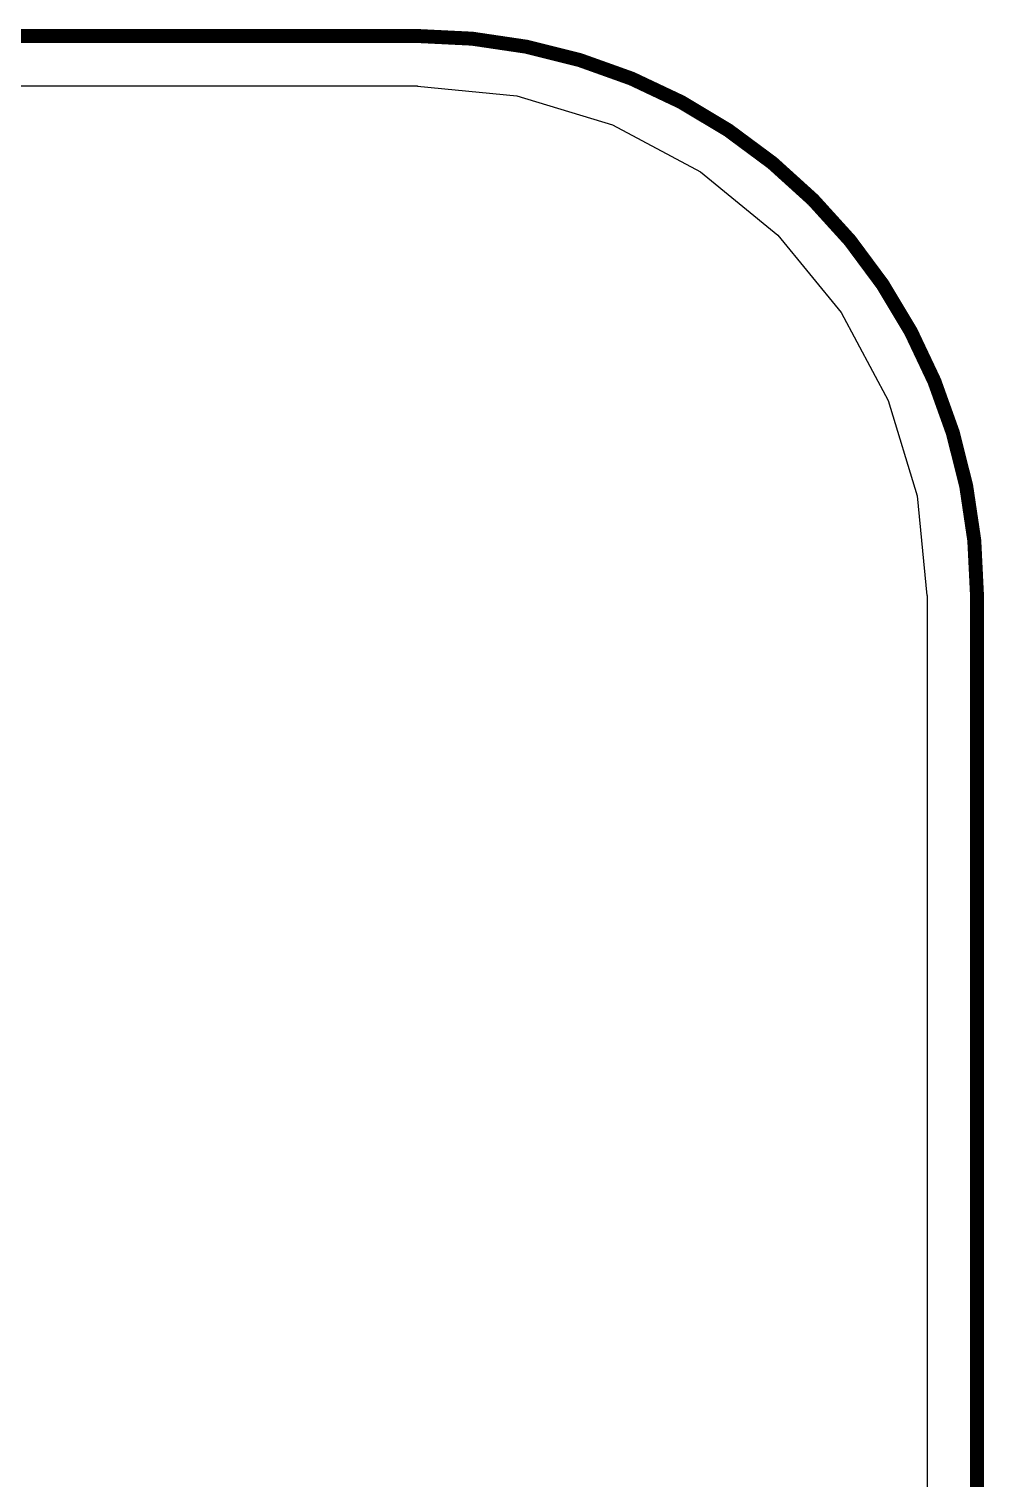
# Model space of a CAD drawing. Header units: millimetres. Extents: x -3.3 to 49.3, y -30.5 to 0.
# Drawn here: x 45.86 to 49.27, y -5.16 to 0.02 of the extents above; entities that cross this region are included whole.
import ezdxf

# ---------------------------------------------------------------- set-up
doc = ezdxf.new("R2010")
doc.units = ezdxf.units.MM
for name, color, linetype in [('BottomLayer', 5, 'Continuous'), ('KeepOutLayer', 6, 'Continuous'), ('TopLayer', 1, 'Continuous')]:
    doc.layers.add(name, color=color, linetype=linetype)

msp = doc.modelspace()

# ---------------------------------------------------------------- linework, layer by layer
at = {"layer": 'BottomLayer'}
for p, q in [((2.75, -0.1785), (47.25, -0.1785)), ((47.25, -0.1785), (47.25, -0.179)), ((47.25, -0.179), (47.6053, -0.2139)), ((47.6053, -0.2139), (47.9469, -0.3176)), ((47.9469, -0.3176), (48.2617, -0.4859)), ((48.2617, -0.4859), (48.5377, -0.7123)), ((48.5377, -0.7123), (48.7641, -0.9883)), ((48.7641, -0.9883), (48.9324, -1.3031)), ((48.9324, -1.3031), (49.0361, -1.6447)), ((49.0361, -1.6447), (49.071, -2)), ((49.071, -2), (49.0715, -2)), ((49.0715, -2), (49.0715, -2)), ((49.0715, -2), (49.0715, -28.5))]:
    msp.add_line(p, q, dxfattribs=at)
at = {"layer": 'KeepOutLayer', "const_width": 0.05}
for points in [[(2.75, 0), (47.25, 0)], [(49.25, -28.5), (49.25, -2)]]:
    msp.add_lwpolyline(points, dxfattribs=at)
at = {"layer": 'KeepOutLayer', "const_width": 0.025}
for points in [[(47.2375, 0, 1), (47.2625, 0, 1)], [(47.2375, 0, 1), (47.2625, 0, 1)], [(49.2375, -2, 1), (49.2625, -2, 1)], [(49.2375, -2, 1), (49.2625, -2, 1)]]:
    msp.add_lwpolyline(points, format="xyb", close=True, dxfattribs=at)
at = {"layer": 'KeepOutLayer', "const_width": 0.05}
msp.add_lwpolyline([(47.25, 0, -0.414213), (49.25, -2)], format="xyb", dxfattribs=at)
at = {"layer": 'TopLayer'}
for p, q in [((2.75, -0.1785), (47.25, -0.1785)), ((47.25, -0.1785), (47.25, -0.179)), ((47.25, -0.179), (47.6053, -0.2139)), ((47.6053, -0.2139), (47.9469, -0.3176)), ((47.9469, -0.3176), (48.2617, -0.4859)), ((48.2617, -0.4859), (48.5377, -0.7123)), ((48.5377, -0.7123), (48.7641, -0.9883)), ((48.7641, -0.9883), (48.9324, -1.3031)), ((48.9324, -1.3031), (49.0361, -1.6447)), ((49.0361, -1.6447), (49.071, -2)), ((49.071, -2), (49.0715, -2)), ((49.0715, -2), (49.0715, -2)), ((49.0715, -2), (49.0715, -28.5))]:
    msp.add_line(p, q, dxfattribs=at)

doc.saveas('drawing.dxf')
